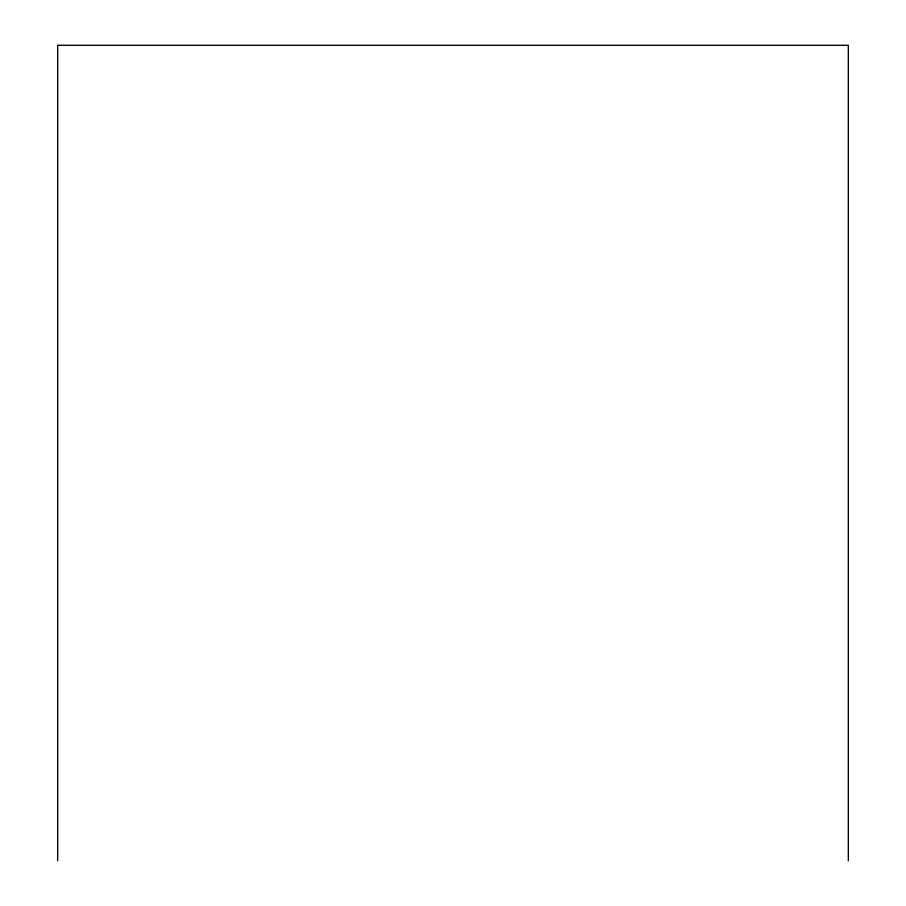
<?xml version="1.0" encoding="UTF-8"?>
<svg xmlns="http://www.w3.org/2000/svg" width="906" height="906" viewBox="0 0 906 906"><rect width="100%" height="100%" fill="white"/><g stroke="black" fill="none" stroke-linecap="round" stroke-linejoin="round"><path stroke-width="1.36" d="M848.322 860.7L848.322 45.3L57.678 45.3L57.678 860.7"/></g></svg>
